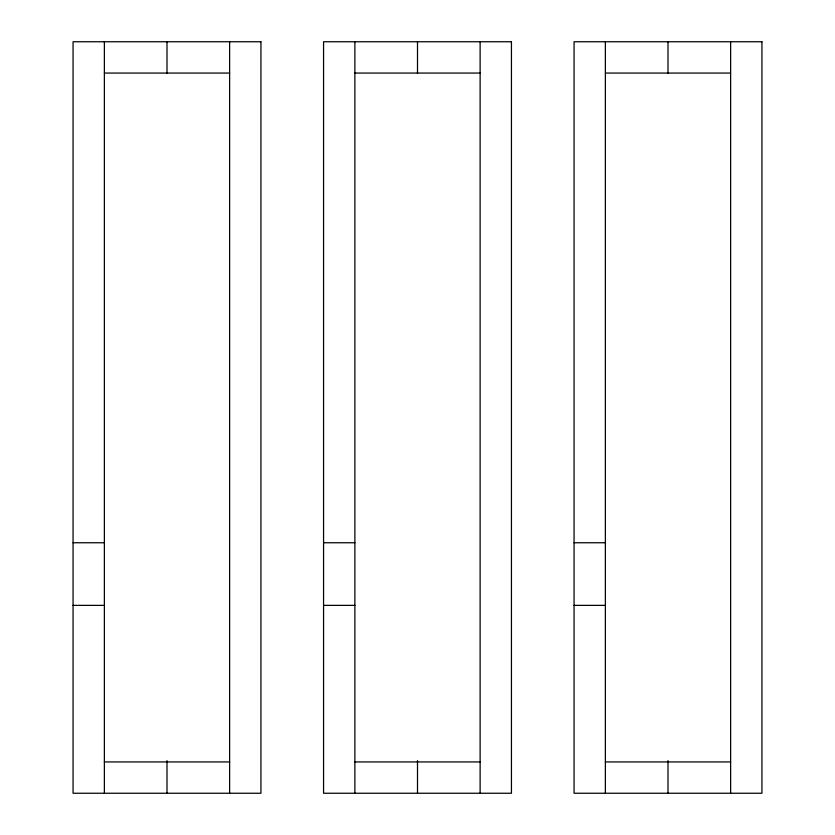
<?xml version="1.0" encoding="UTF-8"?>
<svg xmlns="http://www.w3.org/2000/svg" width="835" height="835" viewBox="0 0 835 835"><rect width="100%" height="100%" fill="white"/><g stroke="black" fill="none" stroke-linecap="round" stroke-linejoin="round"><path stroke-width="1.25" d="M104.375 73.062L229.625 73.062M354.875 73.062L480.125 73.062M605.375 73.062L730.625 73.062M73.062 542.75L104.375 542.75M323.562 542.75L354.875 542.75M574.062 542.75L605.375 542.75M73.062 605.375L104.375 605.375M323.562 605.375L354.875 605.375M574.062 605.375L605.375 605.375M104.375 761.938L229.625 761.938M354.875 761.938L480.125 761.938M605.375 761.938L730.625 761.938M730.625 41.75L730.625 793.25M668 41.75L668 73.49M668 760.633L668 793.25M605.375 41.75L605.375 793.25M480.125 41.75L480.125 793.25M417.5 41.75L417.5 73.49M417.5 760.633L417.5 793.25M354.875 41.75L354.875 793.25M229.625 41.75L229.625 793.25M167 41.75L167 73.49M167 760.633L167 793.25M104.375 41.75L104.375 793.25M260.938 41.75L73.062 41.75L73.062 793.25L260.938 793.25L260.938 41.75M511.438 41.75L323.562 41.75L323.562 793.25L511.438 793.25L511.438 41.75M761.938 41.75L574.062 41.75L574.062 793.25L761.938 793.25L761.938 41.75"/></g></svg>
